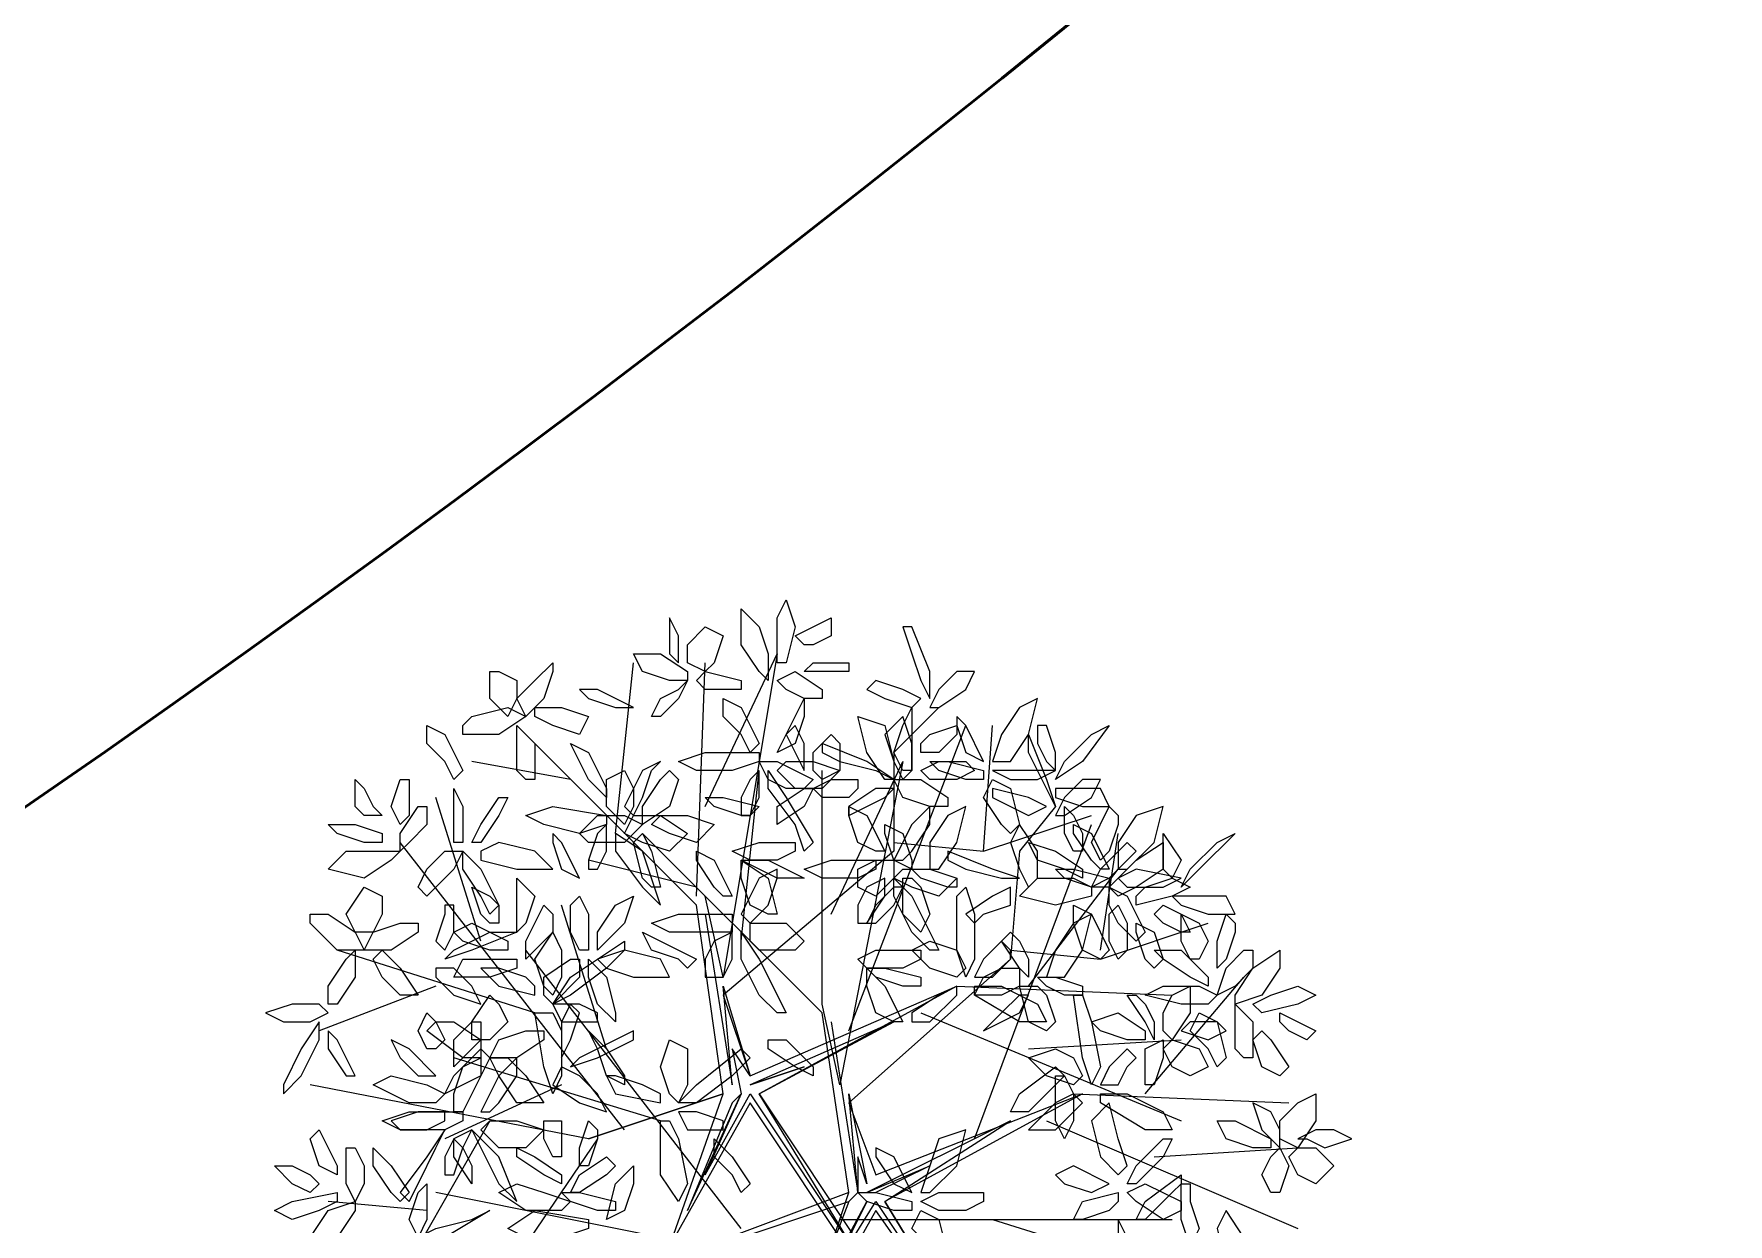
# Model space of a CAD drawing. Header units: millimetres. Extents: x 2576 to 2719, y 1757 to 1977.
# Drawn here: x 2676.76 to 2682.09, y 1832.25 to 1835.99 of the extents above; entities that cross this region are included whole.
import ezdxf

# ---------------------------------------------------------------- set-up
doc = ezdxf.new("R2010")
doc.units = ezdxf.units.MM
doc.layers.add('PDF_0', color=7, linetype='Continuous')

msp = doc.modelspace()

# ---------------------------------------------------------------- linework, layer by layer
at = {"layer": 'PDF_0', "lineweight": 9}
for points in [[(2679.096, 1834.0738), (2679.096, 1834.1585), (2679.1242, 1834.215), (2679.1524, 1834.1303), (2679.1242, 1834.0173), (2679.096, 1834.0173)], [(2678.7853, 1834.0173), (2678.7853, 1834.102), (2678.7571, 1834.1585), (2678.7571, 1834.1303), (2678.7571, 1834.0455)], [(2679.0677, 1833.9608), (2679.0395, 1833.9891), (2678.983, 1834.0738), (2678.983, 1834.1867), (2679.0395, 1834.1303), (2679.0677, 1834.0455)], [(2679.1807, 1834.0738), (2679.1524, 1834.102), (2679.2089, 1834.1303), (2679.2654, 1834.1585), (2679.2654, 1834.102), (2679.2089, 1834.0738)], [(2678.87, 1833.9891), (2678.8136, 1834.0173), (2678.8136, 1834.0738), (2678.87, 1834.1303), (2678.9265, 1834.102), (2678.8983, 1834.0173)], [(2679.5196, 1834.0455), (2679.5478, 1833.9608), (2679.576, 1833.9044), (2679.576, 1833.9891), (2679.5196, 1834.1303), (2679.4913, 1834.1303)], [(2678.7571, 1833.9608), (2678.6724, 1833.9891), (2678.6441, 1834.0455), (2678.7288, 1834.0455), (2678.8136, 1833.9891), (2678.8136, 1833.9608)], [(2678.277, 1833.9608), (2678.277, 1833.9044), (2678.2488, 1833.8479), (2678.1923, 1833.9044), (2678.1923, 1833.9891), (2678.2205, 1833.9891)], [(2678.39, 1834.0173), (2678.39, 1833.9891), (2678.3617, 1833.9044), (2678.3053, 1833.8479), (2678.277, 1833.9044), (2678.3335, 1833.9608)], [(2678.9265, 1833.9326), (2678.87, 1833.9326), (2678.8418, 1833.9608), (2678.87, 1833.9891), (2678.983, 1833.9608), (2678.983, 1833.9326)], [(2679.1807, 1833.9044), (2679.1242, 1833.9326), (2679.096, 1833.9608), (2679.1524, 1833.9891), (2679.2372, 1833.9326), (2679.2372, 1833.9044)], [(2679.2654, 1833.9891), (2679.2089, 1833.9891), (2679.1807, 1833.9891), (2679.2089, 1834.0173), (2679.3219, 1834.0173), (2679.3219, 1833.9891)], [(2679.576, 1833.8761), (2679.6043, 1833.8761), (2679.689, 1833.9326), (2679.7172, 1833.9891), (2679.6608, 1833.9891), (2679.6043, 1833.9326)], [(2678.5876, 1833.8761), (2678.6441, 1833.8761), (2678.5312, 1833.9326), (2678.4747, 1833.9326), (2678.5029, 1833.9044)], [(2678.7288, 1833.9044), (2678.7853, 1833.9326), (2678.8136, 1833.9608), (2678.7853, 1833.9044), (2678.7288, 1833.8479), (2678.7006, 1833.8479)], [(2679.4348, 1833.9044), (2679.5196, 1833.8761), (2679.5478, 1833.9044), (2679.4913, 1833.9326), (2679.4066, 1833.9608), (2679.3784, 1833.9326)], [(2678.1358, 1833.8479), (2678.2488, 1833.8761), (2678.3053, 1833.8479), (2678.2205, 1833.7914), (2678.1076, 1833.7914), (2678.1076, 1833.8196)], [(2678.3335, 1833.8479), (2678.3335, 1833.8761), (2678.4182, 1833.8761), (2678.5029, 1833.8479), (2678.4747, 1833.7914), (2678.39, 1833.8196)], [(2678.983, 1833.7914), (2678.9265, 1833.8479), (2678.9265, 1833.9044), (2678.983, 1833.8761), (2679.0395, 1833.7632), (2679.0112, 1833.7349)], [(2679.1524, 1833.7632), (2679.096, 1833.7349), (2679.1524, 1833.8479), (2679.1807, 1833.9044), (2679.1807, 1833.8479)], [(2679.4631, 1833.7349), (2679.4913, 1833.8196), (2679.5196, 1833.8761), (2679.5196, 1833.7914), (2679.5196, 1833.6784), (2679.4913, 1833.6784)], [(2679.7737, 1833.7067), (2679.8302, 1833.7067), (2679.8867, 1833.7914), (2679.9149, 1833.9044), (2679.8584, 1833.8761), (2679.802, 1833.7914)], [(2679.4631, 1833.6502), (2679.4348, 1833.6502), (2679.3784, 1833.7349), (2679.3501, 1833.8479), (2679.4348, 1833.8196), (2679.4631, 1833.7067)], [(2679.4913, 1833.6502), (2679.5196, 1833.6784), (2679.5196, 1833.7632), (2679.4913, 1833.8479), (2679.4348, 1833.7914), (2679.4631, 1833.7067)], [(2679.689, 1833.7349), (2679.7455, 1833.7067), (2679.689, 1833.8196), (2679.6608, 1833.8479), (2679.6608, 1833.8196)], [(2678.0511, 1833.7067), (2677.9946, 1833.7632), (2677.9946, 1833.8196), (2678.0511, 1833.7914), (2678.1076, 1833.6784), (2678.0793, 1833.6502)], [(2678.277, 1833.6784), (2678.277, 1833.7632), (2678.277, 1833.8196), (2678.3335, 1833.7632), (2678.3335, 1833.6502), (2678.3053, 1833.6502)], [(2679.1807, 1833.6784), (2679.1807, 1833.7067), (2679.1807, 1833.7632), (2679.1524, 1833.8196), (2679.1242, 1833.7914), (2679.1524, 1833.7349)], [(2679.2372, 1833.6502), (2679.2089, 1833.6784), (2679.2089, 1833.7349), (2679.2654, 1833.7914), (2679.2936, 1833.7632), (2679.2936, 1833.6784)], [(2679.5478, 1833.7349), (2679.5478, 1833.7632), (2679.576, 1833.7914), (2679.6608, 1833.8196), (2679.6608, 1833.7914), (2679.6043, 1833.7349)], [(2679.8867, 1833.7349), (2679.8867, 1833.7914), (2679.9432, 1833.6502), (2679.9714, 1833.5655), (2679.9432, 1833.622)], [(2679.9149, 1833.7632), (2679.9432, 1833.7067), (2679.9714, 1833.6784), (2679.9714, 1833.7349), (2679.9432, 1833.8196), (2679.9149, 1833.8196)], [(2680.0843, 1833.7914), (2680.1408, 1833.8196), (2680.0561, 1833.7067), (2679.9714, 1833.6502), (2679.9996, 1833.7067)], [(2678.5029, 1833.6502), (2678.4747, 1833.7067), (2678.4464, 1833.7632), (2678.5029, 1833.7349), (2678.5594, 1833.622), (2678.5594, 1833.5937)], [(2678.9548, 1833.6784), (2678.8418, 1833.6784), (2678.7853, 1833.7067), (2678.87, 1833.7349), (2679.0395, 1833.7349), (2679.0395, 1833.7067)], [(2679.2936, 1833.7067), (2679.4066, 1833.6784), (2679.4631, 1833.6502), (2679.3784, 1833.7067), (2679.2372, 1833.7632), (2679.2372, 1833.7349)], [(2678.6441, 1833.622), (2678.6441, 1833.5655), (2678.6159, 1833.509), (2678.5594, 1833.5655), (2678.5594, 1833.6502), (2678.6159, 1833.6784)], [(2678.6724, 1833.5937), (2678.7006, 1833.6784), (2678.7288, 1833.7067), (2678.6724, 1833.6784), (2678.6159, 1833.5655), (2678.6441, 1833.5372)], [(2678.7571, 1833.6784), (2678.7853, 1833.6502), (2678.7571, 1833.5655), (2678.6724, 1833.509), (2678.6724, 1833.5655), (2678.7288, 1833.6502)], [(2678.983, 1833.5372), (2679.0112, 1833.5372), (2679.0395, 1833.5937), (2679.0395, 1833.6784), (2679.0112, 1833.6502), (2678.983, 1833.5937)], [(2679.1242, 1833.622), (2679.0677, 1833.6502), (2679.0395, 1833.7067), (2679.096, 1833.7067), (2679.2089, 1833.6502), (2679.1807, 1833.622)], [(2679.1524, 1833.509), (2679.0677, 1833.622), (2679.0677, 1833.6784), (2679.1242, 1833.5937), (2679.2089, 1833.4525), (2679.1807, 1833.4243)], [(2679.096, 1833.6784), (2679.1242, 1833.7067), (2679.2089, 1833.7067), (2679.2936, 1833.6784), (2679.2372, 1833.622), (2679.1524, 1833.622)], [(2679.6608, 1833.6502), (2679.576, 1833.6502), (2679.5478, 1833.6784), (2679.6043, 1833.7067), (2679.689, 1833.7067), (2679.7172, 1833.6784)], [(2679.689, 1833.6502), (2679.6043, 1833.6784), (2679.576, 1833.7067), (2679.6325, 1833.7067), (2679.7455, 1833.6784), (2679.7455, 1833.6502)], [(2679.9149, 1833.6502), (2679.9714, 1833.6784), (2679.8584, 1833.6784), (2679.7737, 1833.6784), (2679.8302, 1833.6502)], [(2677.8534, 1833.5372), (2677.7969, 1833.5372), (2677.7687, 1833.5655), (2677.7687, 1833.6502), (2677.7969, 1833.622), (2677.8252, 1833.5655)], [(2677.9381, 1833.622), (2677.9381, 1833.5372), (2677.9099, 1833.509), (2677.8817, 1833.5655), (2677.9099, 1833.6502), (2677.9381, 1833.6502)], [(2678.0793, 1833.4808), (2678.0793, 1833.5937), (2678.0793, 1833.622), (2678.1076, 1833.5655), (2678.1076, 1833.4525), (2678.0793, 1833.4525)], [(2679.096, 1833.5655), (2679.1807, 1833.622), (2679.2089, 1833.622), (2679.1807, 1833.5655), (2679.096, 1833.509), (2679.096, 1833.5372)], [(2679.3219, 1833.5937), (2679.2372, 1833.5937), (2679.2089, 1833.622), (2679.2654, 1833.6502), (2679.3501, 1833.6502), (2679.3501, 1833.622)], [(2679.3784, 1833.5655), (2679.4348, 1833.5937), (2679.4631, 1833.622), (2679.4066, 1833.622), (2679.3219, 1833.5655), (2679.3219, 1833.5372)], [(2679.576, 1833.5655), (2679.4913, 1833.5937), (2679.4631, 1833.6502), (2679.5478, 1833.6502), (2679.6325, 1833.5937), (2679.6325, 1833.5655)], [(2679.802, 1833.509), (2679.7455, 1833.5937), (2679.7737, 1833.6502), (2679.8302, 1833.622), (2679.8584, 1833.509), (2679.8302, 1833.4808)], [(2679.8302, 1833.5655), (2679.8867, 1833.5372), (2679.9432, 1833.5655), (2679.8867, 1833.5937), (2679.7737, 1833.622), (2679.7737, 1833.5937)], [(2679.9714, 1833.5372), (2679.9996, 1833.5372), (2680.0843, 1833.5937), (2680.1126, 1833.6502), (2680.0561, 1833.6502), (2679.9996, 1833.5937)], [(2679.9714, 1833.622), (2679.9714, 1833.5937), (2680.0561, 1833.5655), (2680.1408, 1833.5655), (2680.1126, 1833.622), (2680.0279, 1833.622)], [(2677.9946, 1833.509), (2677.9381, 1833.4525), (2677.9099, 1833.4243), (2677.9099, 1833.4808), (2677.9664, 1833.5655), (2677.9946, 1833.5655)], [(2678.1641, 1833.509), (2678.2205, 1833.5937), (2678.2488, 1833.5937), (2678.2205, 1833.5372), (2678.1641, 1833.4525), (2678.1358, 1833.4525)], [(2678.4747, 1833.4808), (2678.3617, 1833.509), (2678.3053, 1833.5372), (2678.39, 1833.5655), (2678.5594, 1833.5372), (2678.5594, 1833.509)], [(2678.983, 1833.5372), (2678.8983, 1833.5655), (2678.87, 1833.5937), (2678.9265, 1833.5937), (2679.0395, 1833.5655), (2679.0112, 1833.5372)], [(2679.3501, 1833.4525), (2679.3219, 1833.5372), (2679.3219, 1833.5655), (2679.3784, 1833.5372), (2679.4348, 1833.4243), (2679.4066, 1833.4243)], [(2679.5196, 1833.4243), (2679.576, 1833.509), (2679.576, 1833.5655), (2679.5196, 1833.509), (2679.4631, 1833.396), (2679.4913, 1833.396)], [(2679.576, 1833.3678), (2679.6043, 1833.3678), (2679.6608, 1833.4525), (2679.689, 1833.5655), (2679.6325, 1833.5372), (2679.576, 1833.4525)], [(2680.0561, 1833.4243), (2680.0279, 1833.4243), (2679.9996, 1833.4808), (2679.9996, 1833.5655), (2680.0279, 1833.5372), (2680.0561, 1833.4808)], [(2680.1691, 1833.509), (2680.1408, 1833.4243), (2680.1126, 1833.396), (2680.0843, 1833.4525), (2680.1408, 1833.5655), (2680.1691, 1833.5372)], [(2680.1691, 1833.3678), (2680.1973, 1833.3678), (2680.282, 1833.4525), (2680.3103, 1833.5655), (2680.2255, 1833.5372), (2680.1691, 1833.4525)], [(2677.7969, 1833.4525), (2677.7122, 1833.4808), (2677.684, 1833.509), (2677.7687, 1833.509), (2677.8534, 1833.4808), (2677.8534, 1833.4525)], [(2678.5312, 1833.5372), (2678.6159, 1833.5372), (2678.6724, 1833.509), (2678.6159, 1833.4525), (2678.5029, 1833.4525), (2678.4747, 1833.4808)], [(2678.5029, 1833.3678), (2678.5312, 1833.3678), (2678.5594, 1833.4243), (2678.5594, 1833.509), (2678.5312, 1833.4808), (2678.5029, 1833.396)], [(2678.6159, 1833.4808), (2678.6441, 1833.5372), (2678.7288, 1833.5372), (2678.8136, 1833.4808), (2678.7571, 1833.4243), (2678.6724, 1833.4525)], [(2678.7006, 1833.509), (2678.7288, 1833.5372), (2678.8136, 1833.5372), (2678.8983, 1833.509), (2678.8418, 1833.4525), (2678.7571, 1833.4808)], [(2679.4913, 1833.4808), (2679.5196, 1833.396), (2679.5196, 1833.3678), (2679.4631, 1833.396), (2679.4348, 1833.4808), (2679.4348, 1833.509)], [(2679.8867, 1833.3113), (2679.9149, 1833.3396), (2679.9149, 1833.4243), (2679.8584, 1833.509), (2679.8302, 1833.4525), (2679.8584, 1833.3678)], [(2680.0843, 1833.396), (2680.0279, 1833.4808), (2680.0279, 1833.509), (2680.0843, 1833.4808), (2680.1408, 1833.3678), (2680.1126, 1833.3678)], [(2678.1641, 1833.4243), (2678.1641, 1833.396), (2678.277, 1833.3678), (2678.39, 1833.3678), (2678.3335, 1833.4243), (2678.2205, 1833.4525)], [(2678.4182, 1833.3678), (2678.4747, 1833.3396), (2678.4182, 1833.4525), (2678.39, 1833.4808), (2678.39, 1833.4525)], [(2678.6724, 1833.3113), (2678.7288, 1833.2548), (2678.6724, 1833.4243), (2678.5876, 1833.4808), (2678.5876, 1833.4243)], [(2678.6724, 1833.3396), (2678.6441, 1833.4525), (2678.6724, 1833.4808), (2678.7006, 1833.4243), (2678.7288, 1833.3113), (2678.7006, 1833.3113)], [(2679.096, 1833.396), (2679.0112, 1833.396), (2678.9548, 1833.4243), (2679.0395, 1833.4525), (2679.1524, 1833.4525), (2679.1524, 1833.4243)], [(2679.9996, 1833.3678), (2679.9149, 1833.396), (2679.8867, 1833.4525), (2679.9714, 1833.4243), (2680.0561, 1833.3678), (2680.0561, 1833.3396)], [(2680.1973, 1833.396), (2680.1408, 1833.3396), (2680.0843, 1833.3113), (2680.1126, 1833.3678), (2680.1973, 1833.4525), (2680.2255, 1833.4243)], [(2680.1691, 1833.2831), (2680.1408, 1833.3113), (2680.2255, 1833.396), (2680.3103, 1833.4525), (2680.3103, 1833.3678), (2680.2255, 1833.3113)], [(2680.3103, 1833.4243), (2680.3103, 1833.4808), (2680.3667, 1833.396), (2680.3385, 1833.3396), (2680.3103, 1833.3678)], [(2680.4797, 1833.4525), (2680.5362, 1833.4808), (2680.4232, 1833.3678), (2680.3667, 1833.3113), (2680.395, 1833.3678)], [(2677.9099, 1833.4243), (2677.8817, 1833.396), (2677.7969, 1833.3396), (2677.684, 1833.3678), (2677.7405, 1833.4243), (2677.8252, 1833.4243)], [(2677.9946, 1833.3678), (2678.0511, 1833.4243), (2678.1076, 1833.4243), (2678.0793, 1833.3678), (2677.9946, 1833.2831), (2677.9664, 1833.3113)], [(2678.1641, 1833.2831), (2678.1076, 1833.3678), (2678.1076, 1833.4243), (2678.1641, 1833.3678), (2678.2205, 1833.2548), (2678.1923, 1833.2266)], [(2678.8983, 1833.3113), (2678.8418, 1833.396), (2678.8418, 1833.4243), (2678.8983, 1833.396), (2678.9548, 1833.2831), (2678.9265, 1833.2831)], [(2679.689, 1833.3678), (2679.802, 1833.3396), (2679.8584, 1833.3396), (2679.7737, 1833.3678), (2679.6325, 1833.4243), (2679.6325, 1833.396)], [(2679.096, 1833.3396), (2679.0395, 1833.3678), (2678.983, 1833.396), (2679.0677, 1833.396), (2679.1807, 1833.3396), (2679.1524, 1833.3396)], [(2679.0112, 1833.2548), (2678.983, 1833.3396), (2678.983, 1833.396), (2679.0677, 1833.3396), (2679.096, 1833.2266), (2679.0677, 1833.2266)], [(2679.0677, 1833.2548), (2679.096, 1833.3396), (2679.096, 1833.3678), (2679.0395, 1833.3396), (2678.983, 1833.2266), (2679.0112, 1833.1984)], [(2679.3501, 1833.3396), (2679.2372, 1833.3396), (2679.1807, 1833.3678), (2679.2654, 1833.396), (2679.4066, 1833.396), (2679.4066, 1833.3678)], [(2679.4631, 1833.396), (2679.4631, 1833.3396), (2679.4066, 1833.2831), (2679.3501, 1833.3113), (2679.3501, 1833.3678), (2679.4066, 1833.396)], [(2679.4631, 1833.3396), (2679.4913, 1833.3678), (2679.576, 1833.3678), (2679.6608, 1833.3396), (2679.6043, 1833.2831), (2679.5196, 1833.3113)], [(2679.6325, 1833.3113), (2679.5478, 1833.3396), (2679.5196, 1833.3678), (2679.576, 1833.3678), (2679.6608, 1833.3396), (2679.6608, 1833.3113)], [(2680.0843, 1833.3113), (2679.9996, 1833.3396), (2679.9714, 1833.3678), (2680.0279, 1833.3678), (2680.1408, 1833.3396), (2680.1408, 1833.3113)], [(2680.3103, 1833.3113), (2680.3667, 1833.3396), (2680.2255, 1833.3678), (2680.1691, 1833.3396), (2680.1973, 1833.3113)], [(2677.8534, 1833.2266), (2677.8252, 1833.1701), (2677.7687, 1833.1701), (2677.7405, 1833.2266), (2677.7969, 1833.3113), (2677.8534, 1833.2831)], [(2678.2205, 1833.1984), (2678.1923, 1833.1984), (2678.1641, 1833.2266), (2678.1358, 1833.3113), (2678.1923, 1833.2831), (2678.2205, 1833.2548)], [(2678.3335, 1833.2831), (2678.3053, 1833.1984), (2678.277, 1833.1701), (2678.277, 1833.2266), (2678.277, 1833.3396), (2678.3053, 1833.3113)], [(2679.3501, 1833.1984), (2679.3784, 1833.1984), (2679.4348, 1833.2831), (2679.4348, 1833.3396), (2679.3784, 1833.3113), (2679.3501, 1833.2548)], [(2679.4913, 1833.3113), (2679.4631, 1833.3113), (2679.4066, 1833.2548), (2679.3784, 1833.1984), (2679.4066, 1833.1984), (2679.4631, 1833.2548)], [(2679.5196, 1833.1701), (2679.4631, 1833.2831), (2679.4631, 1833.3396), (2679.5196, 1833.2831), (2679.6043, 1833.1136), (2679.576, 1833.1136)], [(2679.5478, 1833.3113), (2679.576, 1833.2266), (2679.5478, 1833.1701), (2679.4913, 1833.2266), (2679.4913, 1833.3396), (2679.5196, 1833.3396)], [(2679.7172, 1833.2266), (2679.7172, 1833.0854), (2679.689, 1833.0289), (2679.6608, 1833.1136), (2679.6608, 1833.2831), (2679.689, 1833.3113)], [(2679.7455, 1833.2266), (2679.8302, 1833.2548), (2679.8302, 1833.3113), (2679.7737, 1833.2831), (2679.689, 1833.2266), (2679.7172, 1833.1984)], [(2680.0843, 1833.3113), (2680.0843, 1833.2831), (2679.9714, 1833.2548), (2679.8584, 1833.2831), (2679.9149, 1833.3396), (2680.0279, 1833.3396)], [(2680.1691, 1833.1984), (2680.1408, 1833.2548), (2680.1408, 1833.3113), (2680.1973, 1833.2831), (2680.2538, 1833.1701), (2680.2255, 1833.1419)], [(2680.2538, 1833.3113), (2680.3385, 1833.3396), (2680.395, 1833.3113), (2680.3385, 1833.2831), (2680.2255, 1833.2548), (2680.2255, 1833.2831)], [(2678.0511, 1833.2266), (2678.0229, 1833.1419), (2678.0511, 1833.1136), (2678.0793, 1833.1701), (2678.0793, 1833.2548), (2678.0511, 1833.2548)], [(2678.39, 1833.1701), (2678.3335, 1833.1136), (2678.3053, 1833.0854), (2678.3053, 1833.1419), (2678.3617, 1833.2548), (2678.39, 1833.2266)], [(2678.4464, 1833.1701), (2678.4464, 1833.2548), (2678.4747, 1833.2831), (2678.5029, 1833.2266), (2678.5029, 1833.1136), (2678.4747, 1833.1136)], [(2678.5312, 1833.1701), (2678.5876, 1833.2548), (2678.6441, 1833.2831), (2678.6159, 1833.1984), (2678.5312, 1833.1136), (2678.5312, 1833.1419)], [(2680.0561, 1833.1136), (2680.0279, 1833.1984), (2680.0279, 1833.2548), (2680.0843, 1833.2266), (2680.1408, 1833.1136), (2680.1126, 1833.0854)], [(2680.1408, 1833.1419), (2680.1408, 1833.2266), (2680.1691, 1833.2548), (2680.1973, 1833.1984), (2680.1973, 1833.1136), (2680.1691, 1833.0854)], [(2680.282, 1833.2266), (2680.3103, 1833.2548), (2680.3667, 1833.2266), (2680.395, 1833.1701), (2680.3667, 1833.1701), (2680.3103, 1833.1984)], [(2680.3385, 1833.2831), (2680.3667, 1833.2548), (2680.4515, 1833.2266), (2680.5362, 1833.2266), (2680.5079, 1833.2831), (2680.4232, 1833.2831)], [(2677.684, 1833.2266), (2677.7687, 1833.1701), (2677.7969, 1833.1136), (2677.7122, 1833.1136), (2677.6275, 1833.1984), (2677.6275, 1833.2266)], [(2677.9664, 1833.1984), (2677.9664, 1833.1701), (2677.8817, 1833.1136), (2677.7969, 1833.1136), (2677.8252, 1833.1701), (2677.9099, 1833.1984)], [(2678.1923, 1833.1136), (2678.1076, 1833.1419), (2678.0793, 1833.1701), (2678.1358, 1833.1984), (2678.2488, 1833.1419), (2678.2488, 1833.1136)], [(2678.87, 1833.1701), (2678.7571, 1833.1701), (2678.7006, 1833.1984), (2678.7853, 1833.2266), (2678.9548, 1833.2266), (2678.9548, 1833.1701)], [(2679.0112, 1833.1419), (2679.0112, 1833.1984), (2679.1242, 1833.1984), (2679.1807, 1833.1419), (2679.1524, 1833.1136), (2679.0395, 1833.1136)], [(2679.9432, 1833.0289), (2679.9996, 1833.0289), (2680.0561, 1833.1136), (2680.0843, 1833.2266), (2680.0279, 1833.1984), (2679.9714, 1833.1136)], [(2680.2538, 1833.0854), (2680.2255, 1833.1701), (2680.2255, 1833.1984), (2680.282, 1833.1701), (2680.3103, 1833.0854), (2680.282, 1833.0572)], [(2680.4232, 1833.0854), (2680.395, 1833.0854), (2680.3667, 1833.1419), (2680.3667, 1833.2266), (2680.4232, 1833.1984), (2680.4515, 1833.1419)], [(2680.5362, 1833.1701), (2680.5079, 1833.0854), (2680.4797, 1833.0572), (2680.4797, 1833.1419), (2680.5079, 1833.2266), (2680.5362, 1833.1984)], [(2678.1923, 1833.1701), (2678.277, 1833.1701), (2678.1358, 1833.1136), (2678.0511, 1833.0854), (2678.0793, 1833.1136)], [(2678.39, 1832.9724), (2678.3617, 1833.0007), (2678.3335, 1833.0854), (2678.39, 1833.1701), (2678.4182, 1833.1136), (2678.4182, 1833.0289)], [(2678.5594, 1833.0572), (2678.4464, 1832.9724), (2678.39, 1832.9442), (2678.4464, 1833.0289), (2678.6159, 1833.1419), (2678.6159, 1833.1136)], [(2678.7853, 1833.0854), (2678.7006, 1833.1136), (2678.6724, 1833.1701), (2678.7288, 1833.1419), (2678.8418, 1833.0854), (2678.8136, 1833.0572)], [(2678.87, 1833.0289), (2678.9265, 1833.0289), (2678.9548, 1833.0854), (2678.9548, 1833.1701), (2678.8983, 1833.1419), (2678.87, 1833.0854)], [(2679.0395, 1832.9724), (2678.983, 1833.0854), (2678.983, 1833.1701), (2679.0395, 1833.0854), (2679.1242, 1832.916), (2679.096, 1832.916)], [(2679.689, 1833.0572), (2679.6608, 1833.0289), (2679.576, 1833.0572), (2679.5196, 1833.1136), (2679.576, 1833.1419), (2679.6608, 1833.1136)], [(2679.8302, 1833.1136), (2679.802, 1833.1419), (2679.7455, 1833.0854), (2679.7172, 1833.0289), (2679.7737, 1833.0289), (2679.8302, 1833.0854)], [(2679.8584, 1833.1419), (2679.8867, 1833.0854), (2679.8867, 1833.0289), (2679.8584, 1833.0572), (2679.802, 1833.1419), (2679.8302, 1833.1701)], [(2677.684, 1833.0007), (2677.7405, 1833.0854), (2677.7687, 1833.1136), (2677.7687, 1833.0289), (2677.7122, 1832.9442), (2677.684, 1832.9442)], [(2677.8252, 1833.0854), (2677.8534, 1833.1136), (2677.9099, 1833.0572), (2677.9664, 1832.9724), (2677.9099, 1832.9724), (2677.8534, 1833.0289)], [(2678.277, 1833.0854), (2678.277, 1833.0572), (2678.1923, 1833.0289), (2678.0793, 1833.0289), (2678.1076, 1833.0854), (2678.2205, 1833.0854)], [(2678.3617, 1833.0289), (2678.4464, 1833.0854), (2678.4747, 1833.0854), (2678.4747, 1833.0289), (2678.39, 1832.9442), (2678.3617, 1832.9724)], [(2678.5312, 1832.9442), (2678.5029, 1833.0289), (2678.5029, 1833.0854), (2678.5594, 1833.0289), (2678.5876, 1832.916), (2678.5876, 1832.8877)], [(2678.5312, 1833.0854), (2678.5594, 1833.0572), (2678.6441, 1833.0289), (2678.7571, 1833.0289), (2678.7288, 1833.0854), (2678.6159, 1833.1136)], [(2679.4913, 1833.0572), (2679.3784, 1833.0572), (2679.3501, 1833.0854), (2679.4066, 1833.1136), (2679.5478, 1833.1136), (2679.5478, 1833.0854)], [(2680.395, 1833.0289), (2680.3103, 1833.0854), (2680.282, 1833.1136), (2680.3667, 1833.1136), (2680.4515, 1833.0289), (2680.4515, 1833.0007)], [(2680.5927, 1833.0572), (2680.5362, 1833.0007), (2680.4797, 1832.9724), (2680.5079, 1833.0572), (2680.5644, 1833.1136), (2680.5927, 1833.1136)], [(2680.5362, 1832.9442), (2680.5362, 1832.9724), (2680.5927, 1833.0572), (2680.6774, 1833.1136), (2680.6774, 1833.0572), (2680.6209, 1832.9724)], [(2678.0229, 1833.0572), (2678.0229, 1833.0289), (2678.0793, 1832.9724), (2678.1641, 1832.9442), (2678.1358, 1833.0007), (2678.0793, 1833.0572)], [(2678.3053, 1833.0289), (2678.2205, 1833.0572), (2678.1641, 1833.0572), (2678.2205, 1833.0007), (2678.3335, 1832.9724), (2678.3335, 1833.0007)], [(2679.4913, 1833.0007), (2679.4066, 1833.0289), (2679.3784, 1833.0572), (2679.4348, 1833.0572), (2679.5478, 1833.0289), (2679.5478, 1833.0007)], [(2679.4066, 1832.916), (2679.3784, 1833.0007), (2679.3784, 1833.0572), (2679.4348, 1833.0007), (2679.4913, 1832.8877), (2679.4631, 1832.8877)], [(2679.8584, 1833.0572), (2679.8584, 1833.0007), (2679.802, 1832.9724), (2679.7172, 1832.9724), (2679.7455, 1833.0289), (2679.802, 1833.0572)], [(2679.9996, 1832.9724), (2679.9432, 1833.0007), (2679.9149, 1833.0289), (2679.9714, 1833.0289), (2680.0561, 1833.0007), (2680.0561, 1832.9724)], [(2678.2488, 1832.8877), (2678.1923, 1832.8312), (2678.1358, 1832.8312), (2678.1358, 1832.8877), (2678.1923, 1832.9724), (2678.2205, 1832.9442)], [(2679.6043, 1832.9724), (2679.5196, 1832.916), (2679.5196, 1832.8877), (2679.576, 1832.8877), (2679.6608, 1832.9724), (2679.6608, 1833.0007)], [(2679.802, 1833.0007), (2679.9149, 1832.9442), (2679.9432, 1832.8877), (2679.8584, 1832.8877), (2679.7172, 1832.9724), (2679.7172, 1833.0007)], [(2679.8867, 1832.9724), (2679.8584, 1832.9724), (2679.802, 1832.916), (2679.7455, 1832.8595), (2679.802, 1832.8877), (2679.8584, 1832.916)], [(2679.9432, 1832.9724), (2679.9714, 1832.8877), (2679.9432, 1832.8595), (2679.8867, 1832.8877), (2679.8584, 1833.0007), (2679.9149, 1833.0007)], [(2680.0843, 1832.8877), (2680.1126, 1832.7465), (2680.0843, 1832.69), (2680.0561, 1832.7748), (2680.0279, 1832.9724), (2680.0561, 1832.9724)], [(2680.2538, 1832.9442), (2680.282, 1832.8877), (2680.282, 1832.8312), (2680.2538, 1832.8877), (2680.1973, 1832.9724), (2680.2255, 1832.9724)], [(2680.4797, 1832.9724), (2680.4515, 1832.9442), (2680.3667, 1832.9442), (2680.2538, 1832.9724), (2680.3103, 1833.0007), (2680.4232, 1833.0007)], [(2680.3103, 1832.916), (2680.3385, 1832.9724), (2680.395, 1833.0007), (2680.395, 1832.916), (2680.3385, 1832.8312), (2680.3103, 1832.8595)], [(2680.6491, 1832.9724), (2680.7339, 1833.0007), (2680.7903, 1832.9724), (2680.7339, 1832.9442), (2680.6209, 1832.916), (2680.5927, 1832.9442)], [(2677.684, 1832.916), (2677.6557, 1832.9442), (2677.571, 1832.9442), (2677.4863, 1832.916), (2677.5428, 1832.8877), (2677.6275, 1832.8877)], [(2678.5312, 1832.8877), (2678.5312, 1832.916), (2678.4747, 1832.9442), (2678.39, 1832.9442), (2678.4182, 1832.8877), (2678.5029, 1832.8877)], [(2678.4182, 1832.8877), (2678.4182, 1832.803), (2678.4182, 1832.7748), (2678.4464, 1832.8312), (2678.4747, 1832.916), (2678.4464, 1832.9442)], [(2680.5362, 1832.803), (2680.5362, 1832.8877), (2680.5362, 1832.9442), (2680.5927, 1832.8877), (2680.5927, 1832.7748), (2680.5644, 1832.7748)], [(2677.5993, 1832.7183), (2677.6557, 1832.8312), (2677.6557, 1832.8877), (2677.5993, 1832.803), (2677.5428, 1832.69), (2677.5428, 1832.6618)], [(2678.0229, 1832.803), (2677.9946, 1832.803), (2677.9664, 1832.8595), (2677.9946, 1832.916), (2678.0229, 1832.8877), (2678.0511, 1832.8312)], [(2678.0793, 1832.8877), (2678.1641, 1832.8312), (2678.1641, 1832.7748), (2678.1076, 1832.7748), (2677.9946, 1832.8595), (2678.0229, 1832.8877)], [(2678.1641, 1832.8312), (2678.1076, 1832.7748), (2678.0793, 1832.7465), (2678.0793, 1832.8312), (2678.1358, 1832.8877), (2678.1641, 1832.8877)], [(2678.4182, 1832.8595), (2678.4182, 1832.7183), (2678.39, 1832.6618), (2678.3617, 1832.7465), (2678.3335, 1832.916), (2678.39, 1832.916)], [(2680.1973, 1832.8312), (2680.1126, 1832.8595), (2680.0843, 1832.8877), (2680.1691, 1832.916), (2680.2538, 1832.8595), (2680.2538, 1832.8312)], [(2680.3667, 1832.8595), (2680.4515, 1832.8312), (2680.5079, 1832.8595), (2680.4797, 1832.8877), (2680.395, 1832.8877)], [(2680.4515, 1832.803), (2680.395, 1832.8595), (2680.4232, 1832.916), (2680.4797, 1832.8877), (2680.5079, 1832.7748), (2680.4797, 1832.7465)], [(2680.6774, 1832.8877), (2680.6774, 1832.916), (2680.7339, 1832.8877), (2680.7903, 1832.8595), (2680.7621, 1832.8312), (2680.7056, 1832.8595)], [(2677.7405, 1832.7748), (2677.7122, 1832.8312), (2677.684, 1832.8595), (2677.684, 1832.803), (2677.7405, 1832.7183), (2677.7687, 1832.7183)], [(2677.9664, 1832.7183), (2678.0229, 1832.7183), (2677.9381, 1832.803), (2677.8817, 1832.8312), (2677.9099, 1832.7748)], [(2678.3617, 1832.8595), (2678.3617, 1832.8312), (2678.277, 1832.7748), (2678.1923, 1832.7748), (2678.2205, 1832.8312), (2678.3053, 1832.8595)], [(2678.5876, 1832.8312), (2678.4747, 1832.7748), (2678.4464, 1832.7465), (2678.5312, 1832.7748), (2678.6441, 1832.8312), (2678.6441, 1832.8595)], [(2678.5594, 1832.7183), (2678.5312, 1832.803), (2678.5029, 1832.8595), (2678.5594, 1832.803), (2678.6159, 1832.7183), (2678.6159, 1832.69)], [(2678.7853, 1832.6336), (2678.7571, 1832.6618), (2678.7288, 1832.7465), (2678.7571, 1832.8312), (2678.8136, 1832.803), (2678.8136, 1832.69)], [(2679.1524, 1832.7465), (2679.0677, 1832.803), (2679.0677, 1832.8312), (2679.1242, 1832.8312), (2679.2089, 1832.7465), (2679.2089, 1832.7183)], [(2680.2538, 1832.7465), (2680.2538, 1832.803), (2680.3103, 1832.8312), (2680.3103, 1832.7748), (2680.282, 1832.69), (2680.2538, 1832.69)], [(2680.3103, 1832.803), (2680.3385, 1832.8312), (2680.4232, 1832.803), (2680.4515, 1832.7465), (2680.395, 1832.7183), (2680.3385, 1832.7465)], [(2680.6209, 1832.7465), (2680.5927, 1832.8312), (2680.6209, 1832.8595), (2680.6491, 1832.8312), (2680.7056, 1832.7465), (2680.6774, 1832.7183)], [(2678.1641, 1832.7183), (2678.1076, 1832.69), (2678.0511, 1832.6618), (2678.0793, 1832.7183), (2678.1641, 1832.803), (2678.1923, 1832.7748)], [(2678.0793, 1832.6618), (2678.1076, 1832.7465), (2678.1641, 1832.7748), (2678.1641, 1832.7183), (2678.1076, 1832.6053), (2678.0793, 1832.6053)], [(2678.2205, 1832.6336), (2678.277, 1832.7183), (2678.277, 1832.7748), (2678.2205, 1832.7183), (2678.1641, 1832.6053), (2678.1923, 1832.6053)], [(2678.1923, 1832.7748), (2678.2488, 1832.7748), (2678.3053, 1832.7183), (2678.3617, 1832.6336), (2678.277, 1832.6336), (2678.2205, 1832.7183)], [(2678.9548, 1832.7183), (2678.8418, 1832.6336), (2678.7853, 1832.6336), (2678.8418, 1832.69), (2678.983, 1832.803), (2679.0112, 1832.7748)], [(2680.0561, 1832.7183), (2680.0279, 1832.69), (2679.9432, 1832.7183), (2679.8867, 1832.7748), (2679.9714, 1832.803), (2680.0279, 1832.7748)], [(2680.2255, 1832.7748), (2680.1973, 1832.803), (2680.1408, 1832.7465), (2680.1126, 1832.69), (2680.1691, 1832.69), (2680.1973, 1832.7465)], [(2678.0511, 1832.6618), (2678.0229, 1832.6336), (2677.9381, 1832.6336), (2677.8252, 1832.69), (2677.8817, 1832.7183), (2677.9946, 1832.69)], [(2678.4182, 1832.7465), (2678.39, 1832.69), (2678.4747, 1832.6336), (2678.5594, 1832.6053), (2678.5312, 1832.6618), (2678.4747, 1832.7183)], [(2678.6724, 1832.69), (2678.5876, 1832.7183), (2678.5594, 1832.7183), (2678.5876, 1832.6618), (2678.7288, 1832.6336), (2678.7288, 1832.6618)], [(2679.9432, 1832.6618), (2679.8867, 1832.6053), (2679.8302, 1832.6053), (2679.8584, 1832.6618), (2679.9714, 1832.7465), (2679.9996, 1832.7183)], [(2680.0279, 1832.6618), (2680.0279, 1832.5771), (2679.9996, 1832.5206), (2679.9714, 1832.5771), (2679.9714, 1832.7183), (2679.9996, 1832.7183)], [(2679.9714, 1832.6336), (2679.9149, 1832.5771), (2679.8867, 1832.5488), (2679.9714, 1832.5488), (2680.0561, 1832.6336), (2680.0279, 1832.6618)], [(2680.1973, 1832.6618), (2680.3103, 1832.6053), (2680.3385, 1832.5488), (2680.2538, 1832.5488), (2680.1126, 1832.6336), (2680.1126, 1832.6618)], [(2680.6774, 1832.5771), (2680.7339, 1832.6336), (2680.7903, 1832.6618), (2680.7903, 1832.5771), (2680.7339, 1832.4924), (2680.6774, 1832.5206)], [(2678.0511, 1832.5488), (2677.9099, 1832.5488), (2677.8534, 1832.5771), (2677.9381, 1832.6053), (2678.1076, 1832.6053), (2678.1076, 1832.5771)], [(2678.0511, 1832.5771), (2678.0511, 1832.6053), (2677.9664, 1832.6053), (2677.8817, 1832.5771), (2677.9099, 1832.5488), (2677.9946, 1832.5488)], [(2678.9265, 1832.5488), (2678.9265, 1832.5771), (2678.8418, 1832.6053), (2678.7853, 1832.6053), (2678.8136, 1832.5488), (2678.87, 1832.5488)], [(2680.1691, 1832.4077), (2680.1973, 1832.4359), (2680.1691, 1832.5206), (2680.1408, 1832.6336), (2680.0843, 1832.5771), (2680.1126, 1832.4641)], [(2680.6491, 1832.6053), (2680.5927, 1832.6336), (2680.6209, 1832.5488), (2680.6774, 1832.4924), (2680.6774, 1832.5488)], [(2677.684, 1832.4924), (2677.7122, 1832.4359), (2677.7122, 1832.4077), (2677.6557, 1832.4359), (2677.6275, 1832.5206), (2677.6557, 1832.5488)], [(2677.9664, 1832.3794), (2678.0229, 1832.4924), (2678.0511, 1832.5488), (2677.9946, 1832.4641), (2677.9099, 1832.3512), (2677.9381, 1832.3229)], [(2678.0511, 1832.4077), (2678.0793, 1832.4077), (2678.1076, 1832.4924), (2678.1358, 1832.5488), (2678.0793, 1832.5206), (2678.0511, 1832.4641)], [(2678.2205, 1832.3794), (2678.277, 1832.3229), (2678.2205, 1832.4641), (2678.1358, 1832.5488), (2678.1641, 1832.4924)], [(2678.1641, 1832.5488), (2678.1923, 1832.5771), (2678.277, 1832.5771), (2678.3617, 1832.5488), (2678.3053, 1832.4924), (2678.2205, 1832.4924)], [(2678.4182, 1832.4641), (2678.39, 1832.4641), (2678.3617, 1832.5206), (2678.3617, 1832.5771), (2678.4182, 1832.5771), (2678.4182, 1832.4924)], [(2678.5312, 1832.5206), (2678.5029, 1832.4359), (2678.4747, 1832.4359), (2678.4747, 1832.4924), (2678.5029, 1832.5771), (2678.5312, 1832.5488)], [(2678.7853, 1832.5206), (2678.8136, 1832.3794), (2678.7853, 1832.3229), (2678.7288, 1832.4077), (2678.7288, 1832.5771), (2678.7571, 1832.5771)], [(2679.5478, 1832.3512), (2679.576, 1832.3512), (2679.6608, 1832.4359), (2679.689, 1832.5488), (2679.6043, 1832.5206), (2679.576, 1832.4359)], [(2680.5927, 1832.4924), (2680.5079, 1832.5206), (2680.4797, 1832.5771), (2680.5362, 1832.5771), (2680.6491, 1832.5206), (2680.6491, 1832.4924)], [(2680.7339, 1832.5206), (2680.7621, 1832.5206), (2680.8186, 1832.4924), (2680.9033, 1832.5206), (2680.8468, 1832.5488), (2680.7903, 1832.5488)], [(2677.7969, 1832.4359), (2677.7969, 1832.3794), (2677.7687, 1832.3229), (2677.7405, 1832.3794), (2677.7405, 1832.4924), (2677.7687, 1832.4924)], [(2677.8817, 1832.3512), (2677.8252, 1832.4359), (2677.8252, 1832.4924), (2677.8817, 1832.4359), (2677.9381, 1832.3512), (2677.9099, 1832.3229)], [(2678.1358, 1832.4359), (2678.1358, 1832.3794), (2678.0793, 1832.4641), (2678.0793, 1832.5206), (2678.1076, 1832.4924)], [(2678.3617, 1832.4077), (2678.277, 1832.4641), (2678.277, 1832.4924), (2678.3335, 1832.4641), (2678.4182, 1832.4077), (2678.4182, 1832.3794)], [(2678.9548, 1832.4077), (2678.8983, 1832.4641), (2678.8983, 1832.5206), (2678.9548, 1832.4641), (2679.0112, 1832.3794), (2678.983, 1832.3512)], [(2679.4631, 1832.3794), (2679.5196, 1832.3512), (2679.4631, 1832.4641), (2679.4066, 1832.4924), (2679.4066, 1832.4641)], [(2680.3103, 1832.4641), (2680.2255, 1832.3794), (2680.1973, 1832.3794), (2680.2255, 1832.4359), (2680.3103, 1832.5206), (2680.3385, 1832.5206)], [(2680.6209, 1832.4077), (2680.6491, 1832.4641), (2680.6774, 1832.4924), (2680.7056, 1832.4359), (2680.6774, 1832.3512), (2680.6491, 1832.3512)], [(2680.7056, 1832.4641), (2680.7339, 1832.4924), (2680.7903, 1832.4924), (2680.8468, 1832.4359), (2680.7903, 1832.3794), (2680.7339, 1832.4077)], [(2678.5594, 1832.4077), (2678.4747, 1832.3512), (2678.4464, 1832.3512), (2678.4747, 1832.4077), (2678.5594, 1832.4641), (2678.5876, 1832.4359)], [(2677.6557, 1832.3794), (2677.6275, 1832.3512), (2677.571, 1832.3794), (2677.5145, 1832.4359), (2677.571, 1832.4359), (2677.6275, 1832.4077)], [(2678.6159, 1832.2947), (2678.5594, 1832.2665), (2678.5876, 1832.3794), (2678.6441, 1832.4359), (2678.6441, 1832.3794)], [(2680.0843, 1832.3512), (2680.1408, 1832.3794), (2680.0279, 1832.4359), (2679.9714, 1832.4077), (2679.9996, 1832.3794)], [(2680.3385, 1832.3512), (2680.2538, 1832.2665), (2680.2255, 1832.2665), (2680.2538, 1832.3229), (2680.3667, 1832.4077), (2680.3667, 1832.3794)], [(2677.6557, 1832.2947), (2677.571, 1832.2665), (2677.5145, 1832.2947), (2677.571, 1832.3229), (2677.7122, 1832.3512), (2677.7122, 1832.3229)], [(2677.9664, 1832.3512), (2677.9946, 1832.3794), (2677.9946, 1832.2665), (2677.9664, 1832.21), (2677.9381, 1832.2665)], [(2678.4464, 1832.3229), (2678.4182, 1832.2947), (2678.3053, 1832.2947), (2678.2205, 1832.3512), (2678.277, 1832.3794), (2678.3617, 1832.3512)], [(2678.5312, 1832.2947), (2678.4464, 1832.3229), (2678.4182, 1832.3512), (2678.4747, 1832.3512), (2678.5876, 1832.3229), (2678.5876, 1832.2947)], [(2679.4631, 1832.2947), (2679.3784, 1832.3229), (2679.3501, 1832.3512), (2679.4066, 1832.3512), (2679.5196, 1832.3229), (2679.5196, 1832.2947)], [(2679.689, 1832.2947), (2679.6043, 1832.2947), (2679.5478, 1832.3229), (2679.6043, 1832.3512), (2679.7455, 1832.3512), (2679.7455, 1832.3229)], [(2680.1408, 1832.2947), (2680.0561, 1832.2665), (2680.0279, 1832.2665), (2680.0561, 1832.3229), (2680.1691, 1832.3512), (2680.1691, 1832.3229)], [(2680.3103, 1832.2665), (2680.2255, 1832.3229), (2680.1973, 1832.3512), (2680.2538, 1832.3794), (2680.3667, 1832.3229), (2680.3667, 1832.2947)], [(2680.395, 1832.3229), (2680.4232, 1832.2382), (2680.395, 1832.1817), (2680.3667, 1832.2665), (2680.3667, 1832.3794), (2680.395, 1832.3794)], [(2677.7687, 1832.3229), (2677.7687, 1832.2947), (2677.7122, 1832.21), (2677.5993, 1832.1535), (2677.6275, 1832.21), (2677.684, 1832.2947)], [(2678.1358, 1832.2665), (2678.1923, 1832.2947), (2678.0511, 1832.21), (2677.9664, 1832.21), (2678.0229, 1832.2382)], [(2678.4182, 1832.21), (2678.3053, 1832.21), (2678.2488, 1832.2382), (2678.3335, 1832.2947), (2678.5029, 1832.2665), (2678.5029, 1832.2382)], [(2679.576, 1832.1817), (2679.5196, 1832.2382), (2679.5478, 1832.2947), (2679.6043, 1832.2665), (2679.6325, 1832.1535), (2679.6043, 1832.1253)], [(2680.5362, 1832.0688), (2680.5644, 1832.097), (2680.5644, 1832.21), (2680.5079, 1832.2947), (2680.4797, 1832.2382), (2680.5079, 1832.1253)], [(2680.1973, 1832.21), (2680.1691, 1832.2665), (2680.1691, 1832.1535), (2680.1973, 1832.1253), (2680.1973, 1832.1535)]]:
    msp.add_lwpolyline(points, close=True, dxfattribs=at)
for points in [[(2678.87, 1833.5655), (2679.096, 1834.0455), (2678.9265, 1833.0289), (2678.87, 1833.2831)], [(2678.5876, 1833.4808), (2678.6441, 1834.0173)], [(2678.8418, 1833.2831), (2678.87, 1834.0173)], [(2679.6043, 1833.8761), (2679.4631, 1833.7349), (2679.4631, 1833.4243), (2678.9265, 1832.9724), (2679.0112, 1832.7183), (2679.6608, 1833.0007), (2679.0395, 1832.6618), (2679.4631, 1832.8877), (2679.0112, 1832.69)], [(2680.0279, 1831.7581), (2679.7455, 1831.8146), (2679.576, 1832.097), (2679.3501, 1832.1253), (2679.0112, 1832.6336), (2678.7571, 1832.1817), (2678.9265, 1832.6618), (2678.8418, 1833.2548), (2678.277, 1833.8196)], [(2679.3219, 1832.8595), (2679.689, 1833.8196)], [(2679.4631, 1833.4525), (2679.7455, 1833.4243), (2679.7737, 1833.8196)], [(2678.4464, 1833.6502), (2678.1358, 1833.7067)], [(2678.983, 1833.1419), (2679.0395, 1833.6784)], [(2679.2654, 1833.2266), (2679.4913, 1833.7067), (2679.2936, 1832.69), (2679.2372, 1832.9442), (2679.2372, 1833.6784)], [(2678.1641, 1833.1419), (2678.0229, 1833.5937)], [(2679.9714, 1833.5655), (2679.8584, 1833.4243), (2679.8302, 1833.0854), (2679.3219, 1832.6336), (2679.4066, 1832.4077), (2680.0561, 1832.6618), (2679.4348, 1832.3229), (2679.8302, 1832.5771), (2679.3784, 1832.3512), (2679.576, 1832.4359), (2679.4066, 1832.3512)], [(2679.7172, 1832.5206), (2680.0843, 1833.509)], [(2679.7455, 1833.4243), (2680.0843, 1833.5372)], [(2678.6159, 1832.5488), (2677.9099, 1833.4525)], [(2679.3219, 1832.3512), (2679.2372, 1832.916), (2678.6724, 1833.4808)], [(2680.1126, 1833.1136), (2680.1691, 1833.4808)], [(2678.8418, 1833.3113), (2678.5029, 1833.396)], [(2679.8867, 1833.0007), (2680.1691, 1833.3678)], [(2678.5594, 1832.803), (2678.4182, 1833.2548)], [(2678.87, 1833.2266), (2678.9548, 1832.69), (2678.9265, 1833.0007), (2679.0112, 1832.7183), (2678.9548, 1832.803), (2678.983, 1832.6618), (2678.9548, 1832.6336), (2678.8136, 1832.2947), (2678.983, 1832.6618), (2678.87, 1832.4077), (2679.0112, 1832.6618), (2679.3501, 1832.1535), (2679.0395, 1832.6618), (2679.3784, 1832.1535), (2679.576, 1832.097)], [(2679.8302, 1833.1136), (2680.1126, 1833.0854), (2680.4515, 1833.1984)], [(2678.3335, 1832.916), (2677.7122, 1833.1136)], [(2678.983, 1832.2382), (2678.3053, 1833.1136)], [(2680.2538, 1832.6618), (2680.5644, 1833.0289)], [(2678.0229, 1833.0007), (2677.6557, 1832.8595)], [(2679.6608, 1833.0007), (2680.3385, 1832.9724)], [(2679.2654, 1832.8877), (2679.3501, 1832.3512), (2679.3219, 1832.6618), (2679.3784, 1832.3794), (2679.3501, 1832.4641), (2679.3501, 1832.3512), (2679.3219, 1832.3229)], [(2679.5478, 1832.916), (2680.3667, 1832.5771)], [(2679.8867, 1832.803), (2680.3667, 1832.8312)], [(2678.7288, 1832.5771), (2678.0793, 1832.7748)], [(2679.0112, 1832.69), (2679.1807, 1832.7465), (2679.0112, 1832.69)], [(2678.5029, 1832.5206), (2677.6275, 1832.69)], [(2678.4182, 1832.69), (2678.0511, 1832.5206)], [(2678.5029, 1832.5206), (2678.9265, 1832.6618), (2678.5029, 1832.5206)], [(2680.0279, 1832.6618), (2680.7056, 1832.6336)], [(2678.1923, 1832.5771), (2677.8534, 1831.9841)], [(2679.9432, 1832.5771), (2680.7339, 1832.2382)], [(2678.5312, 1832.5206), (2677.9946, 1831.7299)], [(2680.282, 1832.4641), (2680.7339, 1832.4924)], [(2678.39, 1831.391), (2678.8983, 1832.1817), (2679.3219, 1832.3229), (2679.1807, 1831.9558), (2679.3784, 1832.3229), (2679.2654, 1832.097), (2679.4066, 1832.3229), (2679.7455, 1831.8146), (2679.4348, 1832.3229), (2679.7455, 1831.8146), (2679.4066, 1832.2947), (2679.1524, 1831.8429), (2679.3219, 1832.3512), (2678.87, 1832.1817), (2678.0229, 1832.3512)], [(2677.9946, 1832.2947), (2677.684, 1832.3229)], [(2679.2936, 1832.2665), (2680.3385, 1832.2665)], [(2679.7737, 1832.2665), (2680.2255, 1832.1253)]]:
    msp.add_lwpolyline(points, dxfattribs=at)
at = {"layer": 'PDF_0', "lineweight": 50}
msp.add_arc((2647.284, 1876.2215), 51.8339, 259.66735, 337.6648, dxfattribs=at)

doc.saveas('drawing.dxf')
